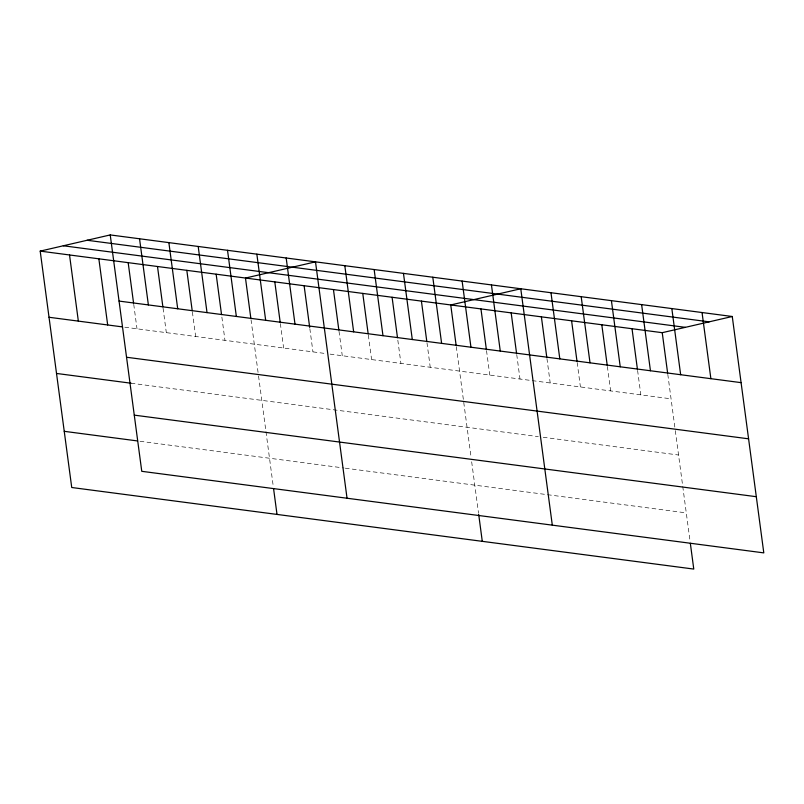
<?xml version="1.0" encoding="UTF-8"?>
<svg xmlns="http://www.w3.org/2000/svg" width="804" height="804" viewBox="0 0 804 804"><rect width="100%" height="100%" fill="white"/><g stroke="black" fill="none" stroke-linecap="round" stroke-linejoin="round"><path stroke-width="0.6" stroke-dasharray="4.02 3.01" d="M124.781 327.198L325.168 353.479M330.052 354.122L671.059 398.834M131.052 383.217L538.368 436.632M543.202 437.265L678.556 455.014M139.996 441.265L344.052 468.018M345.268 468.179L686.284 512.892M667.792 374.342L675.139 429.366M675.3 430.592L690.194 542.208M637.582 370.373L640.848 394.875M607.362 366.413L610.638 390.915M577.151 362.453L580.418 386.955M546.941 358.494L550.207 382.985M516.731 354.524L519.997 379.026M486.51 350.564L489.787 375.066M456.3 346.604L471.013 456.843M471.667 461.767L478.531 513.253M426.974 342.755L430.24 367.257M397.819 340.142L400.925 363.408M368.322 335.067L371.599 359.569M339.007 331.228L342.273 355.72M309.841 328.605L312.947 351.881M280.355 323.53L283.621 348.031M251.029 319.69L258.375 374.714M258.536 375.94L273.259 486.34M221.864 317.067L224.969 340.343M192.377 311.992L195.653 336.494M163.051 308.153L166.327 332.655M133.735 304.304L137.002 328.806"/><path stroke-width="1.21" d="M690.355 543.424L693.772 569.071L71.737 487.505L40.2 251.119L110.228 234.929L732.263 316.495L763.8 552.881L141.765 471.315L110.228 234.929M40.2 251.119L662.235 332.685L732.263 316.495M87.113 240.265L709.148 321.841M63.305 245.773L685.34 327.349M119.052 301.078L741.087 382.644M49.024 317.268L122.339 326.886M126.55 357.247L748.584 438.823M56.521 373.448L131.052 383.217M134.268 415.135L756.303 496.701M64.25 431.326L137.554 440.944M702.043 312.535L710.877 378.684M671.832 308.565L680.656 374.714M662.235 332.685L667.632 373.116M641.622 304.605L650.446 370.755M632.024 328.725L637.411 369.147M611.412 300.646L620.236 366.795M601.804 324.766L607.201 365.187M581.191 296.686L590.015 362.835M571.594 320.806L576.991 361.227M550.981 292.726L559.805 358.865M541.383 316.846L546.78 357.267M552.308 525.143L520.771 288.757L450.742 304.957L456.139 345.378M511.173 312.877L516.56 353.308M491.445 284.917L500.269 351.067M480.953 308.917L486.35 349.338M462.119 281.068L470.943 347.217M478.702 514.47L482.279 541.343M432.793 277.229L441.617 343.368M421.417 301.108L426.813 341.539M403.467 273.38L412.291 339.529M392.091 297.269L397.488 337.69M374.141 269.531L382.975 335.68M362.765 293.42L368.162 333.841M344.815 265.692L353.649 331.831M333.449 289.571L338.836 330.002M347.037 498.229L315.5 261.843L245.471 278.043L250.868 318.464M304.123 285.732L309.681 327.379M286.174 257.994L294.998 324.143M274.797 281.882L280.194 322.303M256.848 254.154L265.672 320.304M273.591 488.782L277.008 514.419M227.522 250.305L236.346 316.454M216.145 274.194L221.542 314.615M198.196 246.466L207.02 312.605M186.819 270.345L192.216 310.776M168.87 242.617L177.704 308.766M157.494 266.506L162.89 306.927M139.544 238.768L148.378 304.917M128.178 262.657L133.564 303.078M98.852 258.808L107.676 324.957M69.526 254.968L78.35 321.118"/></g></svg>
